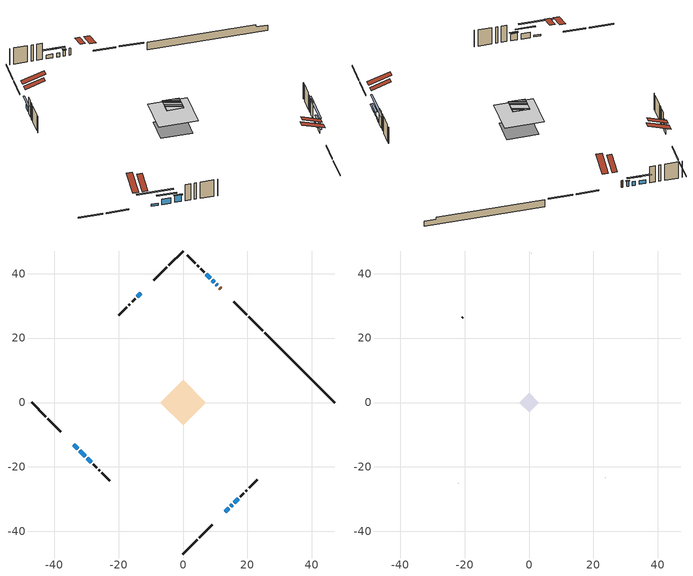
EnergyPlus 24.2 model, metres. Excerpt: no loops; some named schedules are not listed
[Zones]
conditioned space
 floor outside (Floor1 construction): -1.32,0 0,1.32 1.32,0 0,-1.32 z0.81
 floor adiabatic (AdiabaticFloorConstruction): -7.1,0 0,7.1 7.1,0 0,-7.1 z3.25
 floor foundation (Slab1 construction): -5.4,0.37 -0.37,5.4 5.4,-0.37 0.37,-5.4 z-1.35
 wall outside (RimJoist1 construction): 0,-47.02 4.37,-42.65 / -47.02,0 -42.65,-4.37 / 0,47.02 -4.37,42.65 / 24.77,22.25 20.4,26.63 z0.81:1.11
 wall outside (RimJoist2 construction): 5.03,-41.99 9.08,-37.94 / -41.99,-5.03 -37.94,-9.08 / -5.03,41.99 -9.08,37.94 / 19.74,27.28 15.69,31.33 z0.81:1.11
 wall outside (AdiabaticWallConstruction 1): 11.67,35.35 11.34,35.68 z0.81:2.84
 wall outside (AdiabaticWallConstruction): -13.1,33.92 -14.14,32.88 / 13.1,-33.92 14.14,-32.88 z0.81:1.93; -33.92,-13.1 -32.7,-14.32 / 15.92,-31.1 17.15,-29.88 z0.81:1.34; 10.69,36.34 10.32,36.7 / -32.05,-14.98 -30.39,-16.63 z0.81:2.41; 9.67,37.35 9.09,37.93 / 8.44,38.59 7.21,39.81 z0.81:1.95; 14.8,-32.22 15.27,-31.75 z0.81:1.65; -29.74,-17.29 -28.51,-18.51 z0.81:2.84
 wall outside (Wall1 construction): 17.8,-29.22 18.83,-28.2 / -27.86,-19.17 -26.83,-20.19 / -14.8,32.22 -15.83,31.2 / 6.56,40.47 5.53,41.49 z0.81:5.69
 wall outside (Wall2 construction): 19.48,-27.54 19.86,-27.16 / -26.17,-20.85 -25.8,-21.22 / -16.48,30.54 -16.86,30.17 / 4.87,42.15 4.5,42.52 z0.81:5.69
 wall outside (Wall3 construction): 20.52,-26.51 22.98,-24.04 / -25.14,-21.88 -22.67,-24.35 / -17.51,29.51 -19.98,27.04 / 3.84,43.18 1.38,45.65 z0.81:5.69
 wall foundation (FoundationWall1 construction): 25.43,21.6,-1.35 25.43,21.6,0.81 44.86,2.16,0.81 44.86,2.16,0.21 47.02,0,0.21 47.02,0,-1.35
 window (WindowConstruction): -13.1,33.92 -14.14,32.88 z0.81:1.93
 window (WindowConstruction 9): -33.92,-13.1 -32.7,-14.32 z0.81:1.34
 window (WindowConstruction 1): 13.1,-33.92 14.14,-32.88 z0.81:1.93
 window (WindowConstruction 7): 10.68,36.34 10.32,36.7 z0.81:2.41
 window (WindowConstruction 2): 9.67,37.36 9.09,37.93 z0.81:1.95
 window (WindowConstruction 3): 8.43,38.59 7.21,39.81 z0.81:1.95
 window (WindowConstruction 4): 14.8,-32.22 15.27,-31.75 z0.81:1.65
 window (WindowConstruction 5): -32.04,-14.98 -30.39,-16.63 z0.81:2.41
 window (WindowConstruction 6): -29.73,-17.29 -28.51,-18.51 z0.81:2.84
 window (WindowConstruction 8): 15.92,-31.1 17.14,-29.88 z0.81:1.34
 door (Door): 11.67,35.36 11.34,35.68 z0.81:2.84
 ceiling adiabatic (AdiabaticFloorConstruction): 0,-7.1 7.1,0 0,7.1 -7.1,0 z3.25
 roof outside (Roof2 construction): 12.45,-34.58,5.69 8.82,-30.95,7.4 7.87,-31.91,7.4 11.49,-35.53,5.69; -34.58,-12.45,5.69 -30.95,-8.82,7.4 -31.91,-7.87,7.4 -35.53,-11.49,5.69; -12.45,34.58,5.69 -8.82,30.95,7.4 -7.87,31.91,7.4 -11.49,35.53,5.69; 12.32,34.7,5.69 8.7,31.07,7.4 9.66,30.12,7.4 13.28,33.74,5.69
attic - vented
 floor to conditioned space (Floor2 construction Reversed): -2.98,0 0,2.98 2.98,0 0,-2.98 z5.69
 floor to conditioned space (Floor3 construction Reversed): -3.07,0 0,3.07 3.07,0 0,-3.07 z5.69
 wall outside (Wall4 construction): 23.64,-23.38 23.7,-23.32 / -22.02,-25.01 -21.96,-25.07 / -20.64,26.38 -20.7,26.32 / 0.72,46.3 0.66,46.37 z0.81:5.69
 roof outside (Roof1 construction): 10.83,-36.19,5.69 6.67,-32.02,7.65 5.57,-33.12,7.65 9.74,-37.29,5.69; -36.19,-10.83,5.69 -32.02,-6.67,7.65 -33.12,-5.57,7.65 -37.29,-9.74,5.69; -10.83,36.19,5.69 -6.67,32.02,7.65 -5.57,33.12,7.65 -9.74,37.29,5.69; 13.94,33.09,5.69 9.77,28.92,7.65 10.87,27.82,7.65 15.03,31.99,5.69
shading: -15.15,31.88 -12.1,34.93 -12.39,35.22 -15.44,32.17 z3.35; -29.97,-17.05 -36.65,-10.37 -36.94,-10.66 -30.26,-17.34 z5.2; 14.29,-32.74 12.96,-34.06 13.25,-34.35 14.58,-33.03 z2.13; 10.18,36.84 10.83,36.2 11.12,36.49 10.47,37.13 z2.61; 8.09,38.94 10.67,36.35 10.96,36.64 8.38,39.23 z3.37; 6.21,40.81 9.44,37.58 9.73,37.87 6.5,41.11 z3.37; 16.27,-30.75 13.8,-33.23 14.09,-33.52 16.56,-31.04 z3.07; -29.39,-17.64 -33.05,-13.97 -33.34,-14.26 -29.68,-17.93 z3.83; -28.37,-18.65 -29.88,-17.15 -30.17,-17.44 -28.66,-18.94 z3.04; 19.87,-27.15 13.2,-33.83 13.49,-34.12 20.16,-27.44 z5.2
[Building]
Building 1: Terrain=Suburbs
[Site:Location]
Montreal Intl AP_QC: Latitude {deg}=45.47; Longitude {deg}=-73.74; Time Zone {hr}=-5; Elevation {m}=36; Keep Site Location Information=Yes
[Site:GroundTemperature:Shallow]
2.07863, -0.316383, -0.508184, 0.628371, 5.19101, 9.73239, 13.6695, 16.1636, 16.3755, 14.347, 10.5102, 6.10817
[Site:WaterMainsTemperature]
Calculation Method=Schedule; Temperature Schedule=mains temperature schedule
[Material] Roughness=Rough; Thermal Absorptance=0.9
Name | Thickness {m} | Conductivity {W/m-K} | Density {kg/m3} | Specific Heat {J/kg-K} | Solar Absorptance | Visible Absorptance
asphalt or fiberglass shingles | 0.00635 | 0.162714 | 1121.4 | 1465.45 | 0.4 | 0.4
ceiling loosefill ins | 0.169333 | 0.0480833 | 16.02 | 1046.75 | 0.7 | 0.7
ceiling stud and cavity | 0.1397 | 0.123964 | 65.682 | 1177.47 | 0.7 | 0.7
ceiling stud and cavity 1 | 0.1397 | 0.12187 | 65.682 | 1177.47 | 0.7 | 0.7
concrete 4.0 in. | 0.1016 | 1.803125 | 2242.8 | 837.4 | 0.7 | 0.7
concrete 8.0 in. | 0.2032 | 1.803125 | 2242.8 | 837.4 | 0.7 | 0.7
door material | 0.04445 | 0.0451087 | 512.64 | 1214.23 | 0.7 | 0.7
exterior vertical ins | 0.0100678 | 0.029427 | 32.04 | 1214.23 | 0.7 | 0.7
floor covering | 0.0127 | 0.0433444 | 54.468 | 1339.84 | 0.6 | 0.6
floor rigid ins; wall rigid ins | 0.512978 | 0.029427 | 32.04 | 1214.23 | 0.7 | 0.7
floor stud and cavity | 0.1397 | 0.0911719 | 92.3553 | 1139.71 | 0.7 | 0.7
floor stud and cavity 1 | 0.1397 | 1.75129 | 37.0049 | 1207.88 | 0.7 | 0.7
furniture material conditioned space 1 | 0.1524 | 0.115458 | 640.8 | 1214.23 | 0.6 | 0.6
gypsum board | 0.0127 | 0.160291 | 801 | 837.4 | 0.6 | 0.6
gypsum board 1 | 0.0127 | 0.160291 | 801 | 837.4 | 0.7 | 0.7
osb sheathing 0.5 in. | 0.0127 | 0.115458 | 512.64 | 1214.23 | 0.7 | 0.7
osb sheathing 0.75 in. | 0.01905 | 0.115458 | 512.64 | 1214.23 | 0.7 | 0.7
osb sheathing 2.0 in. | 0.0508 | 0.115458 | 512.64 | 1214.23 | 0.7 | 0.7
rim joist rigid ins; roof rigid ins | 0.051816 | 0.029427 | 32.04 | 1214.23 | 0.7 | 0.7
rim joist stud and cavity | 0.0508 | 0.0451784 | 125.044 | 1163.47 | 0.6 | 0.6
rim joist stud and cavity 1 | 0.0508 | 0.278529 | 125.044 | 1163.47 | 0.6 | 0.6
roof stud and cavity | 0.2032 | 0.151487 | 78.34581 | 1123.46 | 0.7 | 0.7
wall stud and cavity | 0.1397 | 0.0874734 | 139.0536 | 1170.24 | 0.7 | 0.7
wall stud and cavity 1 | 0.1397 | 0.0862374 | 139.0536 | 1170.24 | 0.7 | 0.7
wall stud and cavity 2 | 0.1397 | 0.0823012 | 139.0536 | 1170.24 | 0.7 | 0.7
wall stud and cavity 3 | 0.0889 | 6.1454 | 50.32683 | 1063.81 | 0.6 | 0.6
wall stud and cavity 4 | 0.0889 | 0.380278 | 52.3479 | 1209.89 | 0.7 | 0.7
wall stud and cavity 5 | 0.0889 | 0.391764 | 83.0341 | 1211.67 | 0.7 | 0.7
wood siding | 0.0254 | 0.102417 | 544.68 | 1172.36 | 0.4 | 0.4
wood siding 1 | 0.00254 | 0.102417 | 544.68 | 1172.36 | 0.4 | 0.4
wood siding 2; wood siding 3; wood siding 4 | 0.0254 | 0.102417 | 544.68 | 1172.36 | 0.7 | 0.7
[WindowMaterial:SimpleGlazingSystem]
Name | U-Factor {W/m2-K} | Solar Heat Gain Coefficient
WindowMaterial | 2.22748 | 0.38
WindowMaterial 1 | 2.239971 | 0.37
WindowMaterial 2 | 2.09575 | 0.41
WindowMaterial 3 | 2.50457 | 0.31
WindowMaterial 4 | 1.99922 | 0.43
WindowMaterial 5 | 2.19795 | 0.39
WindowMaterial 6 | 2.200225 | 0.41
WindowMaterial 7 | 4.87116 | 0.41
[Construction]
AdiabaticFloorConstruction: floor stud and cavity 1, floor rigid ins, osb sheathing 0.75 in., floor covering
AdiabaticWallConstruction: wood siding 3, wall rigid ins, wall stud and cavity 4, gypsum board
AdiabaticWallConstruction 1: wood siding 4, wall rigid ins, wall stud and cavity 4, gypsum board
Door: door material
Floor1 construction: floor stud and cavity, osb sheathing 0.75 in., floor covering
Floor2 construction Reversed: gypsum board, ceiling stud and cavity, ceiling loosefill ins
Floor3 construction Reversed: gypsum board, ceiling stud and cavity 1, ceiling loosefill ins
FoundationWall1 construction: concrete 8.0 in., gypsum board 1
furniture construction conditioned space 1: furniture material conditioned space 1
PartitionWallConstruction: gypsum board, wall stud and cavity 5, gypsum board
RimJoist1 construction: wood siding 2, osb sheathing 2.0 in., rim joist stud and cavity
RimJoist2 construction: wood siding 2, rim joist rigid ins, osb sheathing 2.0 in., rim joist stud and cavity 1
Roof1 construction: asphalt or fiberglass shingles
Roof2 construction: asphalt or fiberglass shingles, roof rigid ins, osb sheathing 0.75 in., roof stud and cavity, gypsum board
Slab1 construction: concrete 4.0 in.
Wall1 construction: wood siding, osb sheathing 0.5 in., wall stud and cavity, gypsum board
Wall2 construction: wood siding, osb sheathing 0.5 in., wall stud and cavity 1, gypsum board
Wall3 construction: wood siding, osb sheathing 0.5 in., wall stud and cavity 2, gypsum board
Wall4 construction: wood siding 1, wall stud and cavity 3
WindowConstruction; WindowConstruction 1: WindowMaterial
WindowConstruction 2: WindowMaterial 1
WindowConstruction 3: WindowMaterial 2
WindowConstruction 4: WindowMaterial 3
WindowConstruction 5: WindowMaterial 4
WindowConstruction 6: WindowMaterial 5
WindowConstruction 7: WindowMaterial 6
WindowConstruction 8; WindowConstruction 9: WindowMaterial 7
[Zone] Multiplier=1; Part of Total Floor Area=Yes
Name | Volume {m3}
attic - vented | 11.6556
conditioned space | 382.6
[Space]
Name | Zone | Volume {m3}
attic - vented 1 | attic - vented | 11.6556
conditioned space 1 | conditioned space | 382.6
[ZoneInfiltration:EffectiveLeakageArea]
infil attic - vented 1: Zone or Space=attic - vented 1; Schedule=Always On Discrete; Effective Air Leakage Area {cm2}=1462.8; Stack Coefficient=0.000475653; Wind Coefficient=1.47355e-05
[ZoneMixing]
whole house fan mix: Zone or Space=attic - vented; Schedule=Always On Continuous; Design Flow Rate Calculation Method=Flow/Zone; Design Flow Rate {m3/s}=0; Source Zone or Space=conditioned space
[SurfaceProperty:ExposedFoundationPerimeter]
Slab1: Exposed Perimeter Calculation Method=TotalExposedPerimeter; Total Exposed Perimeter {m}=30.542
[InternalMass] Zone or ZoneList=conditioned space; Space or SpaceList=conditioned space 1
Name | Construction | Surface Area {m2}
furniture mass conditioned space 1 | furniture construction conditioned space 1 | 64.9318
partition wall mass | PartitionWallConstruction | 162.329
[Lights]
interior lighting: Zone or ZoneList or Space or SpaceList=conditioned space 1; Schedule=interior lighting schedule; Design Level Calculation Method=LightingLevel; Lighting Level {W}=343.2; Return Air Fraction=0; Fraction Radiant=0.6; Fraction Visible=0.2; Fraction Replaceable=1
[People]
occupants: Zone or ZoneList or Space or SpaceList=conditioned space 1; Number of People Schedule=occupants schedule; Number of People Calculation Method=People; Number of People=3; Fraction Radiant=0.314171; Sensible Heat Fraction=0.56303; Activity Level Schedule=occupants activity schedule; Carbon Dioxide Generation Rate {m3/s-W}=0; Enable ASHRAE 55 Comfort Warnings=No; Mean Radiant Temperature Calculation Type=EnclosureAveraged
[ElectricEquipment] Zone or ZoneList or Space or SpaceList=conditioned space 1; Design Level Calculation Method=EquipmentLevel
Name | Schedule | Design Level {W} | Fraction Latent | Fraction Radiant | Fraction Lost
clothes dryer | clothes dryer schedule | 140.772 | 0.015 | 0.081 | 0.85
clothes washer | clothes washer schedule | 32.1985 | 0.03 | 0.162 | 0.7
cooking range | cooking range schedule | 215.147 | 0.08 | 0.432 | 0.2
dishwasher | dishwasher schedule | 66.8632 | 0.3 | 0.18 | 0.4
fridge | fridge schedule | 72.9452 | 0 | 0.6 | 0
mech vent bath fan 0 | mech vent bath fan 0 schedule | 50.2 | 0 | 0 | 1
mech vent bath fan 1 | mech vent bath fan 1 schedule | 50.2 | 0 | 0 | 1
mech vent house fan | mech vent house fan schedule | 0 | 0 | 0 | 1
mech vent house fan cfis | mech vent house fan cfis schedule | 0 | 0 | 0 | 0
mech vent range fan 0 | mech vent range fan 0 schedule | 57 | 0 | 0 | 1
misc plug loads | misc plug loads schedule | 494.7 | 0.045 | 0.513 | 0.1
whole house fan | Always On Discrete | 0 | 0 | 0 | 1
[OtherEquipment] Zone or ZoneList or Space or SpaceList=conditioned space 1; Design Level Calculation Method=EquipmentLevel
Name | Fuel Type | Schedule | Design Level {W} | Fraction Latent | Fraction Radiant | Fraction Lost
clothes dryer 1 | Electricity | clothes dryer schedule | 0 | 0.015 | 0.081 | 0.85
cooking range 1 | Electricity | cooking range schedule | 0 | 0.08 | 0.432 | 0.2
general water use latent | None | general water use schedule | 62.594 | 1 | 0 | 0
general water use sensible | None | general water use schedule | -61.6891 | 0 | 0.6 | 0
mech vent house fan latent load | None | Always On Discrete | 0 | 1 | 0 | 0
mech vent house fan sensible load | None | Always On Discrete | 0 | 0 | 0 | 0
water heater energy adjustment1 | Electricity | Always On Discrete | 0.01 | 0 | 0 | 1
[ZoneInfiltration:DesignFlowRate] Zone or ZoneList or Space or SpaceList=conditioned space 1; Schedule=Always On Discrete; Design Flow Rate Calculation Method=Flow/Zone; Design Flow Rate {m3/s}=0
infil flow; natural vent flow; whole house fan flow
[Foundation:Kiva]
Foundation Kiva 1: Initial Indoor Air Temperature {C}=18; Wall Height Above Grade {m}=0.810006; Wall Depth Below Slab {m}=0.2032; Custom Block Material Name 1=exterior vertical ins; Custom Block Depth 1 {m}=2.16; Custom Block X Position 1 {m}=0.2159; Custom Block Z Position 1 {m}=0
[Foundation:Kiva:Settings]
Soil Conductivity {W/m-K}=0.849921; Soil Density {kg/m3}=1842.3; Soil Specific Heat {J/kg-K}=418.7; Ground Solar Absorptivity=0.9; Ground Thermal Absorptivity=0.9; Ground Surface Roughness {m}=0.03; Far-Field Width {m}=40; Deep-Ground Boundary Condition=ZeroFlux; Deep-Ground Depth {m}=40; Minimum Cell Dimension {m}=0.2; Maximum Cell Growth Coefficient=3; Simulation Timestep=Timestep
[Exterior:Lights]
exterior lighting: Schedule=exterior lighting schedule; Design Level {W}=75.6
[Schedule:Constant]
Name | Hourly Value
Always On Continuous; mech vent house fan schedule; mech vent house fan cfis schedule; Always On Discrete | 1
occupants activity schedule | 117.228
fridge schedule | 0
[Schedule:Week:Daily]
interior lighting schedule Week Rule - Jan1-Jan27: interior lighting schedule day, interior lighting schedule day, interior lighting schedule day, interior lighting schedule day, interior lighting schedule day, interior lighting schedule day, interior lighting schedule day, interior lighting schedule default day, interior lighting schedule default day, interior lighting schedule default day, interior lighting schedule default day, interior lighting schedule default day
interior lighting schedule Week Rule - Jan28-Feb3: interior lighting schedule day, interior lighting schedule day, interior lighting schedule day, interior lighting schedule day, interior lighting schedule day 1, interior lighting schedule day 1, interior lighting schedule day 1, interior lighting schedule default day, interior lighting schedule default day, interior lighting schedule default day, interior lighting schedule default day, interior lighting schedule default day
interior lighting schedule Week Rule - Feb4-Feb24: interior lighting schedule day 1, interior lighting schedule day 1, interior lighting schedule day 1, interior lighting schedule day 1, interior lighting schedule day 1, interior lighting schedule day 1, interior lighting schedule day 1, interior lighting schedule default day, interior lighting schedule default day, interior lighting schedule default day, interior lighting schedule default day, interior lighting schedule default day
interior lighting schedule Week Rule - Feb25-Mar3: interior lighting schedule day 1, interior lighting schedule day 1, interior lighting schedule day 1, interior lighting schedule day 1, interior lighting schedule day 2, interior lighting schedule day 2, interior lighting schedule day 2, interior lighting schedule default day, interior lighting schedule default day, interior lighting schedule default day, interior lighting schedule default day, interior lighting schedule default day
interior lighting schedule Week Rule - Mar4-Mar31: interior lighting schedule day 2, interior lighting schedule day 2, interior lighting schedule day 2, interior lighting schedule day 2, interior lighting schedule day 2, interior lighting schedule day 2, interior lighting schedule day 2, interior lighting schedule default day, interior lighting schedule default day, interior lighting schedule default day, interior lighting schedule default day, interior lighting schedule default day
interior lighting schedule Week Rule - Apr1-Apr28: interior lighting schedule day 3, interior lighting schedule day 3, interior lighting schedule day 3, interior lighting schedule day 3, interior lighting schedule day 3, interior lighting schedule day 3, interior lighting schedule day 3, interior lighting schedule default day, interior lighting schedule default day, interior lighting schedule default day, interior lighting schedule default day, interior lighting schedule default day
interior lighting schedule Week Rule - Apr29-May5: interior lighting schedule day 3, interior lighting schedule day 3, interior lighting schedule day 4, interior lighting schedule day 4, interior lighting schedule day 4, interior lighting schedule day 4, interior lighting schedule day 4, interior lighting schedule default day, interior lighting schedule default day, interior lighting schedule default day, interior lighting schedule default day, interior lighting schedule default day
interior lighting schedule Week Rule - May6-May26: interior lighting schedule day 4, interior lighting schedule day 4, interior lighting schedule day 4, interior lighting schedule day 4, interior lighting schedule day 4, interior lighting schedule day 4, interior lighting schedule day 4, interior lighting schedule default day, interior lighting schedule default day, interior lighting schedule default day, interior lighting schedule default day, interior lighting schedule default day
interior lighting schedule Week Rule - May27-Jun2: interior lighting schedule day 4, interior lighting schedule day 4, interior lighting schedule day 4, interior lighting schedule day 4, interior lighting schedule day 4, interior lighting schedule day 5, interior lighting schedule day 5, interior lighting schedule default day, interior lighting schedule default day, interior lighting schedule default day, interior lighting schedule default day, interior lighting schedule default day
interior lighting schedule Week Rule - Jun3-Jun30: interior lighting schedule day 5, interior lighting schedule day 5, interior lighting schedule day 5, interior lighting schedule day 5, interior lighting schedule day 5, interior lighting schedule day 5, interior lighting schedule day 5, interior lighting schedule default day, interior lighting schedule default day, interior lighting schedule default day, interior lighting schedule default day, interior lighting schedule default day
interior lighting schedule Week Rule - Jul1-Jul28: interior lighting schedule day 6, interior lighting schedule day 6, interior lighting schedule day 6, interior lighting schedule day 6, interior lighting schedule day 6, interior lighting schedule day 6, interior lighting schedule day 6, interior lighting schedule default day, interior lighting schedule default day, interior lighting schedule default day, interior lighting schedule default day, interior lighting schedule default day
interior lighting schedule Week Rule - Jul29-Aug4: interior lighting schedule day 6, interior lighting schedule day 6, interior lighting schedule day 6, interior lighting schedule day 7, interior lighting schedule day 7, interior lighting schedule day 7, interior lighting schedule day 7, interior lighting schedule default day, interior lighting schedule default day, interior lighting schedule default day, interior lighting schedule default day, interior lighting schedule default day
interior lighting schedule Week Rule - Aug5-Aug25: interior lighting schedule day 7, interior lighting schedule day 7, interior lighting schedule day 7, interior lighting schedule day 7, interior lighting schedule day 7, interior lighting schedule day 7, interior lighting schedule day 7, interior lighting schedule default day, interior lighting schedule default day, interior lighting schedule default day, interior lighting schedule default day, interior lighting schedule default day
interior lighting schedule Week Rule - Aug26-Sep1: interior lighting schedule day 7, interior lighting schedule day 7, interior lighting schedule day 7, interior lighting schedule day 7, interior lighting schedule day 7, interior lighting schedule day 7, interior lighting schedule day 8, interior lighting schedule default day, interior lighting schedule default day, interior lighting schedule default day, interior lighting schedule default day, interior lighting schedule default day
interior lighting schedule Week Rule - Sep2-Sep29: interior lighting schedule day 8, interior lighting schedule day 8, interior lighting schedule day 8, interior lighting schedule day 8, interior lighting schedule day 8, interior lighting schedule day 8, interior lighting schedule day 8, interior lighting schedule default day, interior lighting schedule default day, interior lighting schedule default day, interior lighting schedule default day, interior lighting schedule default day
interior lighting schedule Week Rule - Sep30-Oct6: interior lighting schedule day 8, interior lighting schedule day 9, interior lighting schedule day 9, interior lighting schedule day 9, interior lighting schedule day 9, interior lighting schedule day 9, interior lighting schedule day 9, interior lighting schedule default day, interior lighting schedule default day, interior lighting schedule default day, interior lighting schedule default day, interior lighting schedule default day
interior lighting schedule Week Rule - Oct7-Oct27: interior lighting schedule day 9, interior lighting schedule day 9, interior lighting schedule day 9, interior lighting schedule day 9, interior lighting schedule day 9, interior lighting schedule day 9, interior lighting schedule day 9, interior lighting schedule default day, interior lighting schedule default day, interior lighting schedule default day, interior lighting schedule default day, interior lighting schedule default day
interior lighting schedule Week Rule - Oct28-Nov3: interior lighting schedule day 9, interior lighting schedule day 9, interior lighting schedule day 9, interior lighting schedule day 9, interior lighting schedule day 10, interior lighting schedule day 10, interior lighting schedule day 10, interior lighting schedule default day, interior lighting schedule default day, interior lighting schedule default day, interior lighting schedule default day, interior lighting schedule default day
interior lighting schedule Week Rule - Nov4-Nov24: interior lighting schedule day 10, interior lighting schedule day 10, interior lighting schedule day 10, interior lighting schedule day 10, interior lighting schedule day 10, interior lighting schedule day 10, interior lighting schedule day 10, interior lighting schedule default day, interior lighting schedule default day, interior lighting schedule default day, interior lighting schedule default day, interior lighting schedule default day
interior lighting schedule Week Rule - Nov25-Dec1: interior lighting schedule day 10, interior lighting schedule day 10, interior lighting schedule day 10, interior lighting schedule day 10, interior lighting schedule day 10, interior lighting schedule day 10, interior lighting schedule day 11, interior lighting schedule default day, interior lighting schedule default day, interior lighting schedule default day, interior lighting schedule default day, interior lighting schedule default day
interior lighting schedule Week Rule - Dec2-Dec31: interior lighting schedule day 11, interior lighting schedule day 11, interior lighting schedule day 11, interior lighting schedule day 11, interior lighting schedule day 11, interior lighting schedule day 11, interior lighting schedule day 11, interior lighting schedule default day, interior lighting schedule default day, interior lighting schedule default day, interior lighting schedule default day, interior lighting schedule default day
occupants schedule Week Rule - Jan1-Dec31: occupants schedule day, occupants schedule day, occupants schedule day, occupants schedule day, occupants schedule day, occupants schedule day, occupants schedule day, occupants schedule default day, occupants schedule default day, occupants schedule default day, occupants schedule default day, occupants schedule default day
clothes dryer schedule Week Rule - Jan1-Dec31: clothes dryer schedule day, clothes dryer schedule day, clothes dryer schedule day, clothes dryer schedule day, clothes dryer schedule day, clothes dryer schedule day, clothes dryer schedule day, clothes dryer schedule default day, clothes dryer schedule default day, clothes dryer schedule default day, clothes dryer schedule default day, clothes dryer schedule default day
clothes washer schedule Week Rule - Jan1-Dec31: clothes washer schedule day, clothes washer schedule day, clothes washer schedule day, clothes washer schedule day, clothes washer schedule day, clothes washer schedule day, clothes washer schedule day, clothes washer schedule default day, clothes washer schedule default day, clothes washer schedule default day, clothes washer schedule default day, clothes washer schedule default day
cooking range schedule Week Rule - Jan1-Dec31: cooking range schedule day, cooking range schedule day, cooking range schedule day, cooking range schedule day, cooking range schedule day, cooking range schedule day, cooking range schedule day, cooking range schedule default day, cooking range schedule default day, cooking range schedule default day, cooking range schedule default day, cooking range schedule default day
dishwasher schedule Week Rule - Jan1-Dec31: dishwasher schedule day, dishwasher schedule day, dishwasher schedule day, dishwasher schedule day, dishwasher schedule day, dishwasher schedule day, dishwasher schedule day, dishwasher schedule default day, dishwasher schedule default day, dishwasher schedule default day, dishwasher schedule default day, dishwasher schedule default day
mech vent bath fan 0 schedule Week Rule - Jan1-Dec31: mech vent bath fan 0 schedule day, mech vent bath fan 0 schedule day, mech vent bath fan 0 schedule day, mech vent bath fan 0 schedule day, mech vent bath fan 0 schedule day, mech vent bath fan 0 schedule day, mech vent bath fan 0 schedule day, mech vent bath fan 0 schedule default day, mech vent bath fan 0 schedule default day, mech vent bath fan 0 schedule default day, mech vent bath fan 0 schedule default day, mech vent bath fan 0 schedule default day
mech vent bath fan 1 schedule Week Rule - Jan1-Dec31: mech vent bath fan 1 schedule day, mech vent bath fan 1 schedule day, mech vent bath fan 1 schedule day, mech vent bath fan 1 schedule day, mech vent bath fan 1 schedule day, mech vent bath fan 1 schedule day, mech vent bath fan 1 schedule day, mech vent bath fan 1 schedule default day, mech vent bath fan 1 schedule default day, mech vent bath fan 1 schedule default day, mech vent bath fan 1 schedule default day, mech vent bath fan 1 schedule default day
mech vent range fan 0 schedule Week Rule - Jan1-Dec31: mech vent range fan 0 schedule day, mech vent range fan 0 schedule day, mech vent range fan 0 schedule day, mech vent range fan 0 schedule day, mech vent range fan 0 schedule day, mech vent range fan 0 schedule day, mech vent range fan 0 schedule day, mech vent range fan 0 schedule default day, mech vent range fan 0 schedule default day, mech vent range fan 0 schedule default day, mech vent range fan 0 schedule default day, mech vent range fan 0 schedule default day
misc plug loads schedule Week Rule - Jan1-Dec31: misc plug loads schedule day, misc plug loads schedule day, misc plug loads schedule day, misc plug loads schedule day, misc plug loads schedule day, misc plug loads schedule day, misc plug loads schedule day, misc plug loads schedule default day, misc plug loads schedule default day, misc plug loads schedule default day, misc plug loads schedule default day, misc plug loads schedule default day
general water use schedule Week Rule - Jan1-Dec31: general water use schedule day, general water use schedule day, general water use schedule day, general water use schedule day, general water use schedule day, general water use schedule day, general water use schedule day, general water use schedule default day, general water use schedule default day, general water use schedule default day, general water use schedule default day, general water use schedule default day
exterior lighting schedule Week Rule - Jan1-Jan27: exterior lighting schedule day, exterior lighting schedule day, exterior lighting schedule day, exterior lighting schedule day, exterior lighting schedule day, exterior lighting schedule day, exterior lighting schedule day, exterior lighting schedule default day, exterior lighting schedule default day, exterior lighting schedule default day, exterior lighting schedule default day, exterior lighting schedule default day
exterior lighting schedule Week Rule - Jan28-Feb3: exterior lighting schedule day, exterior lighting schedule day, exterior lighting schedule day, exterior lighting schedule day, exterior lighting schedule day 1, exterior lighting schedule day 1, exterior lighting schedule day 1, exterior lighting schedule default day, exterior lighting schedule default day, exterior lighting schedule default day, exterior lighting schedule default day, exterior lighting schedule default day
exterior lighting schedule Week Rule - Feb4-Feb24: exterior lighting schedule day 1, exterior lighting schedule day 1, exterior lighting schedule day 1, exterior lighting schedule day 1, exterior lighting schedule day 1, exterior lighting schedule day 1, exterior lighting schedule day 1, exterior lighting schedule default day, exterior lighting schedule default day, exterior lighting schedule default day, exterior lighting schedule default day, exterior lighting schedule default day
exterior lighting schedule Week Rule - Feb25-Mar3: exterior lighting schedule day 1, exterior lighting schedule day 1, exterior lighting schedule day 1, exterior lighting schedule day 1, exterior lighting schedule day 2, exterior lighting schedule day 2, exterior lighting schedule day 2, exterior lighting schedule default day, exterior lighting schedule default day, exterior lighting schedule default day, exterior lighting schedule default day, exterior lighting schedule default day
exterior lighting schedule Week Rule - Mar4-Mar31: exterior lighting schedule day 2, exterior lighting schedule day 2, exterior lighting schedule day 2, exterior lighting schedule day 2, exterior lighting schedule day 2, exterior lighting schedule day 2, exterior lighting schedule day 2, exterior lighting schedule default day, exterior lighting schedule default day, exterior lighting schedule default day, exterior lighting schedule default day, exterior lighting schedule default day
exterior lighting schedule Week Rule - Apr1-Apr28: exterior lighting schedule day 3, exterior lighting schedule day 3, exterior lighting schedule day 3, exterior lighting schedule day 3, exterior lighting schedule day 3, exterior lighting schedule day 3, exterior lighting schedule day 3, exterior lighting schedule default day, exterior lighting schedule default day, exterior lighting schedule default day, exterior lighting schedule default day, exterior lighting schedule default day
exterior lighting schedule Week Rule - Apr29-May5: exterior lighting schedule day 3, exterior lighting schedule day 3, exterior lighting schedule day 4, exterior lighting schedule day 4, exterior lighting schedule day 4, exterior lighting schedule day 4, exterior lighting schedule day 4, exterior lighting schedule default day, exterior lighting schedule default day, exterior lighting schedule default day, exterior lighting schedule default day, exterior lighting schedule default day
exterior lighting schedule Week Rule - May6-May26: exterior lighting schedule day 4, exterior lighting schedule day 4, exterior lighting schedule day 4, exterior lighting schedule day 4, exterior lighting schedule day 4, exterior lighting schedule day 4, exterior lighting schedule day 4, exterior lighting schedule default day, exterior lighting schedule default day, exterior lighting schedule default day, exterior lighting schedule default day, exterior lighting schedule default day
exterior lighting schedule Week Rule - May27-Jun2: exterior lighting schedule day 4, exterior lighting schedule day 4, exterior lighting schedule day 4, exterior lighting schedule day 4, exterior lighting schedule day 4, exterior lighting schedule day 5, exterior lighting schedule day 5, exterior lighting schedule default day, exterior lighting schedule default day, exterior lighting schedule default day, exterior lighting schedule default day, exterior lighting schedule default day
exterior lighting schedule Week Rule - Jun3-Jun30: exterior lighting schedule day 5, exterior lighting schedule day 5, exterior lighting schedule day 5, exterior lighting schedule day 5, exterior lighting schedule day 5, exterior lighting schedule day 5, exterior lighting schedule day 5, exterior lighting schedule default day, exterior lighting schedule default day, exterior lighting schedule default day, exterior lighting schedule default day, exterior lighting schedule default day
exterior lighting schedule Week Rule - Jul1-Jul28: exterior lighting schedule day 6, exterior lighting schedule day 6, exterior lighting schedule day 6, exterior lighting schedule day 6, exterior lighting schedule day 6, exterior lighting schedule day 6, exterior lighting schedule day 6, exterior lighting schedule default day, exterior lighting schedule default day, exterior lighting schedule default day, exterior lighting schedule default day, exterior lighting schedule default day
exterior lighting schedule Week Rule - Jul29-Aug4: exterior lighting schedule day 6, exterior lighting schedule day 6, exterior lighting schedule day 6, exterior lighting schedule day 7, exterior lighting schedule day 7, exterior lighting schedule day 7, exterior lighting schedule day 7, exterior lighting schedule default day, exterior lighting schedule default day, exterior lighting schedule default day, exterior lighting schedule default day, exterior lighting schedule default day
exterior lighting schedule Week Rule - Aug5-Aug25: exterior lighting schedule day 7, exterior lighting schedule day 7, exterior lighting schedule day 7, exterior lighting schedule day 7, exterior lighting schedule day 7, exterior lighting schedule day 7, exterior lighting schedule day 7, exterior lighting schedule default day, exterior lighting schedule default day, exterior lighting schedule default day, exterior lighting schedule default day, exterior lighting schedule default day
[Schedule:Year]
interior lighting schedule: interior lighting schedule Week Rule - Jan1-Jan27, 1, 1, 1, 27, interior lighting schedule Week Rule - Jan28-Feb3, 1, 28, 2, 3, interior lighting schedule Week Rule - Feb4-Feb24, 2, 4, 2, 24, interior lighting schedule Week Rule - Feb25-Mar3, 2, 25, 3, 3, interior lighting schedule Week Rule - Mar4-Mar31, 3, 4, 3, 31, interior lighting schedule Week Rule - Apr1-Apr28, 4, 1, 4, 28, interior lighting schedule Week Rule - Apr29-May5, 4, 29, 5, 5, interior lighting schedule Week Rule - May6-May26, 5, 6, 5, 26, interior lighting schedule Week Rule - May27-Jun2, 5, 27, 6, 2, interior lighting schedule Week Rule - Jun3-Jun30, 6, 3, 6, 30, interior lighting schedule Week Rule - Jul1-Jul28, 7, 1, 7, 28, interior lighting schedule Week Rule - Jul29-Aug4, 7, 29, 8, 4, interior lighting schedule Week Rule - Aug5-Aug25, 8, 5, 8, 25, interior lighting schedule Week Rule - Aug26-Sep1, 8, 26, 9, 1, interior lighting schedule Week Rule - Sep2-Sep29, 9, 2, 9, 29, interior lighting schedule Week Rule - Sep30-Oct6, 9, 30, 10, 6, interior lighting schedule Week Rule - Oct7-Oct27, 10, 7, 10, 27, interior lighting schedule Week Rule - Oct28-Nov3, 10, 28, 11, 3, interior lighting schedule Week Rule - Nov4-Nov24, 11, 4, 11, 24, interior lighting schedule Week Rule - Nov25-Dec1, 11, 25, 12, 1, interior lighting schedule Week Rule - Dec2-Dec31, 12, 2, 12, 31
occupants schedule: occupants schedule Week Rule - Jan1-Dec31, 1, 1, 12, 31
clothes dryer schedule: clothes dryer schedule Week Rule - Jan1-Dec31, 1, 1, 12, 31
clothes washer schedule: clothes washer schedule Week Rule - Jan1-Dec31, 1, 1, 12, 31
cooking range schedule: cooking range schedule Week Rule - Jan1-Dec31, 1, 1, 12, 31
dishwasher schedule: dishwasher schedule Week Rule - Jan1-Dec31, 1, 1, 12, 31
mech vent bath fan 0 schedule: mech vent bath fan 0 schedule Week Rule - Jan1-Dec31, 1, 1, 12, 31
mech vent bath fan 1 schedule: mech vent bath fan 1 schedule Week Rule - Jan1-Dec31, 1, 1, 12, 31
mech vent range fan 0 schedule: mech vent range fan 0 schedule Week Rule - Jan1-Dec31, 1, 1, 12, 31
misc plug loads schedule: misc plug loads schedule Week Rule - Jan1-Dec31, 1, 1, 12, 31
general water use schedule: general water use schedule Week Rule - Jan1-Dec31, 1, 1, 12, 31
exterior lighting schedule: exterior lighting schedule Week Rule - Jan1-Jan27, 1, 1, 1, 27, exterior lighting schedule Week Rule - Jan28-Feb3, 1, 28, 2, 3, exterior lighting schedule Week Rule - Feb4-Feb24, 2, 4, 2, 24, exterior lighting schedule Week Rule - Feb25-Mar3, 2, 25, 3, 3, exterior lighting schedule Week Rule - Mar4-Mar31, 3, 4, 3, 31, exterior lighting schedule Week Rule - Apr1-Apr28, 4, 1, 4, 28, exterior lighting schedule Week Rule - Apr29-May5, 4, 29, 5, 5, exterior lighting schedule Week Rule - May6-May26, 5, 6, 5, 26, exterior lighting schedule Week Rule - May27-Jun2, 5, 27, 6, 2, exterior lighting schedule Week Rule - Jun3-Jun30, 6, 3, 6, 30, exterior lighting schedule Week Rule - Jul1-Jul28, 7, 1, 7, 28, exterior lighting schedule Week Rule - Jul29-Aug4, 7, 29, 8, 4, exterior lighting schedule Week Rule - Aug5-Aug25, 8, 5, 8, 25, exterior lighting schedule Week Rule - Aug26-Sep1, 8, 26, 9, 1, exterior lighting schedule Week Rule - Sep2-Sep29, 9, 2, 9, 29, exterior lighting schedule Week Rule - Sep30-Oct6, 9, 30, 10, 6, exterior lighting schedule Week Rule - Oct7-Oct27, 10, 7, 10, 27, exterior lighting schedule Week Rule - Oct28-Nov3, 10, 28, 11, 3, exterior lighting schedule Week Rule - Nov4-Nov24, 11, 4, 11, 24, exterior lighting schedule Week Rule - Nov25-Dec1, 11, 25, 12, 1, exterior lighting schedule Week Rule - Dec2-Dec31, 12, 2, 12, 31
[Schedule:Compact]
mains temperature schedule: Through: 01/01, For: AllDays, Until: 24:00, 6.56833, Through: 01/02, For: AllDays, Until: 24:00, 6.48722, Through: 01/03, For: AllDays, Until: 24:00, 6.40722, Through: 01/04, For: AllDays, Until: 24:00, 6.32889, Through: 01/05, For: AllDays, Until: 24:00, 6.25167, Through: 01/06, For: AllDays, Until: 24:00, 6.17611, Through: 01/07, For: AllDays, Until: 24:00, 6.10222, Through: 01/08, For: AllDays, Until: 24:00, 6.02944, Through: 01/09, For: AllDays, Until: 24:00, 5.95833, Through: 01/10, For: AllDays, Until: 24:00, 5.88889, Through: 01/11, For: AllDays, Until: 24:00, 5.82056, Through: 01/12, For: AllDays, Until: 24:00, 5.75444, Through: 01/13, For: AllDays, Until: 24:00, 5.68944, Through: 01/14, For: AllDays, Until: 24:00, 5.62611, Through: 01/15, For: AllDays, Until: 24:00, 5.56444, Through: 01/16, For: AllDays, Until: 24:00, 5.50444, Through: 01/17, For: AllDays, Until: 24:00, 5.44611, Through: 01/18, For: AllDays, Until: 24:00, 5.38944, Through: 01/19, For: AllDays, Until: 24:00, 5.33389, Through: 01/20, For: AllDays, Until: 24:00, 5.28111, Through: 01/21, For: AllDays, Until: 24:00, 5.22944, Through: 01/22, For: AllDays, Until: 24:00, 5.17944, Through: 01/23, For: AllDays, Until: 24:00, 5.13111, Through: 01/24, For: AllDays, Until: 24:00, 5.085, Through: 01/25, For: AllDays, Until: 24:00, 5.04056, Through: 01/26, For: AllDays, Until: 24:00, 4.99778, Through: 01/27, For: AllDays, Until: 24:00, 4.95667, Through: 01/28, For: AllDays, Until: 24:00, 4.91778, Through: 01/29, For: AllDays, Until: 24:00, 4.88056, Through: 01/30, For: AllDays, Until: 24:00, 4.845, Through: 01/31, For: AllDays, Until: 24:00, 4.81167, Through: 02/01, For: AllDays, Until: 24:00, 4.77944, Through: 02/02, For: AllDays, Until: 24:00, 4.75, Through: 02/03, For: AllDays, Until: 24:00, 4.72167, Through: 02/04, For: AllDays, Until: 24:00, 4.69611, Through: 02/05, For: AllDays, Until: 24:00, 4.67167, Through: 02/06, For: AllDays, Until: 24:00, 4.64944, Through: 02/07, For: AllDays, Until: 24:00, 4.62889, Through: 02/08, For: AllDays, Until: 24:00, 4.61056, Through: 02/09, For: AllDays, Until: 24:00, 4.59389, Through: 02/10, For: AllDays, Until: 24:00, 4.57944, Through: 02/11, For: AllDays, Until: 24:00, 4.56667, Through: 02/12, For: AllDays, Until: 24:00, 4.55611, Through: 02/13, For: AllDays, Until: 24:00, 4.54722, Through: 02/14, For: AllDays, Until: 24:00, 4.54056, Through: 02/15, For: AllDays, Until: 24:00, 4.53556, Through: 02/16, For: AllDays, Until: 24:00, 4.53278, Through: 02/17, For: AllDays, Until: 24:00, 4.53167, Through: 02/18, For: AllDays, Until: 24:00, 4.53278, Through: 02/19, For: AllDays, Until: 24:00, 4.53556, Through: 02/20, For: AllDays, Until: 24:00, 4.54056, Through: 02/21, For: AllDays, Until: 24:00, 4.54722, Through: 02/22, For: AllDays, Until: 24:00, 4.55611, Through: 02/23, For: AllDays, Until: 24:00, 4.56667, Through: 02/24, For: AllDays, Until: 24:00, 4.57944, Through: 02/25, For: AllDays, Until: 24:00, 4.59389, Through: 02/26, For: AllDays, Until: 24:00, 4.61056, Through: 02/27, For: AllDays, Until: 24:00, 4.62889, Through: 02/28, For: AllDays, Until: 24:00, 4.64889, Through: 03/01, For: AllDays, Until: 24:00, 4.67111, Through: 03/02, For: AllDays, Until: 24:00, 4.69556, Through: 03/03, For: AllDays, Until: 24:00, 4.72167, Through: 03/04, For: AllDays, Until: 24:00, 4.74944, Through: 03/05, For: AllDays, Until: 24:00, 4.77944, Through: 03/06, For: AllDays, Until: 24:00, 4.81111, Through: 03/07, For: AllDays, Until: 24:00, 4.84444, Through: 03/08, For: AllDays, Until: 24:00, 4.88, Through: 03/09, For: AllDays, Until: 24:00, 4.91722, Through: 03/10, For: AllDays, Until: 24:00, 4.95611, Through: 03/11, For: AllDays, Until: 24:00, 4.99722, Through: 03/12, For: AllDays, Until: 24:00, 5.04, Through: 03/13, For: AllDays, Until: 24:00, 5.08444, Through: 03/14, For: AllDays, Until: 24:00, 5.13056, Through: 03/15, For: AllDays, Until: 24:00, 5.17889, Through: 03/16, For: AllDays, Until: 24:00, 5.22833, Through: 03/17, For: AllDays, Until: 24:00, 5.28, Through: 03/18, For: AllDays, Until: 24:00, 5.33333, Through: 03/19, For: AllDays, Until: 24:00, 5.38833, Through: 03/20, For: AllDays, Until: 24:00, 5.445, Through: 03/21, For: AllDays, Until: 24:00, 5.50333, Through: 03/22, For: AllDays, Until: 24:00, 5.56333, Through: 03/23, For: AllDays, Until: 24:00, 5.625, Through: 03/24, For: AllDays, Until: 24:00, 5.68833, Through: 03/25, For: AllDays, Until: 24:00, 5.75333, Through: 03/26, For: AllDays, Until: 24:00, 5.81944, Through: 03/27, For: AllDays, Until: 24:00, 5.88778, Through: 03/28, For: AllDays, Until: 24:00, 5.95722, Through: 03/29, For: AllDays, Until: 24:00, 6.02833, Through: 03/30, For: AllDays, Until: 24:00, 6.10111, Through: 03/31, For: AllDays, Until: 24:00, 6.175, Through: 04/01, For: AllDays, Until: 24:00, 6.25056, Through: 04/02, For: AllDays, Until: 24:00, 6.32778, Through: 04/03, For: AllDays, Until: 24:00, 6.40611, Through: 04/04, For: AllDays, Until: 24:00, 6.48556, Through: 04/05, For: AllDays, Until: 24:00, 6.56722, Through: 04/06, For: AllDays, Until: 24:00, 6.64944, Through: 04/07, For: AllDays, Until: 24:00, 6.73333, Through: 04/08, For: AllDays, Until: 24:00, 6.81833, Through: 04/09, For: AllDays, Until: 24:00, 6.905, Through: 04/10, For: AllDays, Until: 24:00, 6.99278, Through: 04/11, For: AllDays, Until: 24:00, 7.08111, Through: 04/12, For: AllDays, Until: 24:00, 7.17167, Through: 04/13, For: AllDays, Until: 24:00, 7.26278, Through: 04/14, For: AllDays, Until: 24:00, 7.355, Through: 04/15, For: AllDays, Until: 24:00, 7.44833, Through: 04/16, For: AllDays, Until: 24:00, 7.54278, Through: 04/17, For: AllDays, Until: 24:00, 7.63889, Through: 04/18, For: AllDays, Until: 24:00, 7.735, Through: 04/19, For: AllDays, Until: 24:00, 7.83278, Through: 04/20, For: AllDays, Until: 24:00, 7.93167, Through: 04/21, For: AllDays, Until: 24:00, 8.03111, Through: 04/22, For: AllDays, Until: 24:00, 8.13167, Through: 04/23, For: AllDays, Until: 24:00, 8.23278, Through: 04/24, For: AllDays, Until: 24:00, 8.335, Through: 04/25, For: AllDays, Until: 24:00, 8.43778, Through: 04/26, For: AllDays, Until: 24:00, 8.54167, Through: 04/27, For: AllDays, Until: 24:00, 8.64611, Through: 04/28, For: AllDays, Until: 24:00, 8.75167, Through: 04/29, For: AllDays, Until: 24:00, 8.85778, Through: 04/30, For: AllDays, Until: 24:00, 8.96444, Through: 05/01, For: AllDays, Until: 24:00, 9.07167, Through: 05/02, For: AllDays, Until: 24:00, 9.17944, Through: 05/03, For: AllDays, Until: 24:00, 9.28778, Through: 05/04, For: AllDays, Until: 24:00, 9.39667, Through: 05/05, For: AllDays, Until: 24:00, 9.50667, Through: 05/06, For: AllDays, Until: 24:00, 9.61667, Through: 05/07, For: AllDays, Until: 24:00, 9.72667, Through: 05/08, For: AllDays, Until: 24:00, 9.83778, Through: 05/09, For: AllDays, Until: 24:00, 9.94889, Through: 05/10, For: AllDays, Until: 24:00, 10.0606, Through: 05/11, For: AllDays, Until: 24:00, 10.1722, Through: 05/12, For: AllDays, Until: 24:00, 10.2844, Through: 05/13, For: AllDays, Until: 24:00, 10.3967, Through: 05/14, For: AllDays, Until: 24:00, 10.5094, Through: 05/15, For: AllDays, Until: 24:00, 10.6222, Through: 05/16, For: AllDays, Until: 24:00, 10.735, Through: 05/17, For: AllDays, Until: 24:00, 10.8478, Through: 05/18, For: AllDays, Until: 24:00, 10.9611, Through: 05/19, For: AllDays, Until: 24:00, 11.0744, Through: 05/20, For: AllDays, Until: 24:00, 11.1872, Through: 05/21, For: AllDays, Until: 24:00, 11.3006, Through: 05/22, For: AllDays, Until: 24:00, 11.4133, Through: 05/23, For: AllDays, Until: 24:00, 11.5267, Through: 05/24, For: AllDays, Until: 24:00, 11.6394, Through: 05/25, For: AllDays, Until: 24:00, 11.7522, Through: 05/26, For: AllDays, Until: 24:00, 11.8644, Through: 05/27, For: AllDays, Until: 24:00, 11.9767, Through: 05/28, For: AllDays, Until: 24:00, 12.0889, Through: 05/29, For: AllDays, Until: 24:00, 12.2006, Through: 05/30, For: AllDays, Until: 24:00, 12.3122, Through: 05/31, For: AllDays, Until: 24:00, 12.4228, Through: 06/01, For: AllDays, Until: 24:00, 12.5339, Through: 06/02, For: AllDays, Until: 24:00, 12.6439, Through: 06/03, For: AllDays, Until: 24:00, 12.7539, Through: 06/04, For: AllDays, Until: 24:00, 12.8628, Through: 06/05, For: AllDays, Until: 24:00, 12.9717, Through: 06/06, For: AllDays, Until: 24:00, 13.08, Through: 06/07, For: AllDays, Until: 24:00, 13.1878, Through: 06/08, For: AllDays, Until: 24:00, 13.2944, Through: 06/09, For: AllDays, Until: 24:00, 13.4011, Through: 06/10, For: AllDays, Until: 24:00, 13.5067, Through: 06/11, For: AllDays, Until: 24:00, 13.6117, Through: 06/12, For: AllDays, Until: 24:00, 13.7156, Through: 06/13, For: AllDays, Until: 24:00, 13.8194, Through: 06/14, For: AllDays, Until: 24:00, 13.9222, Through: 06/15, For: AllDays, Until: 24:00, 14.0239, Through: 06/16, For: AllDays, Until: 24:00, 14.125, Through: 06/17, For: AllDays, Until: 24:00, 14.225, Through: 06/18, For: AllDays, Until: 24:00, 14.3239, Through: 06/19, For: AllDays, Until: 24:00, 14.4222, Through: 06/20, For: AllDays, Until: 24:00, 14.5194, Through: 06/21, For: AllDays, Until: 24:00, 14.6156, Through: 06/22, For: AllDays, Until: 24:00, 14.7106, Through: 06/23, For: AllDays, Until: 24:00, 14.805, Through: 06/24, For: AllDays, Until: 24:00, 14.8978, Through: 06/25, For: AllDays, Until: 24:00, 14.9894, Through: 06/26, For: AllDays, Until: 24:00, 15.0806, Through: 06/27, For: AllDays, Until: 24:00, 15.17, Through: 06/28, For: AllDays, Until: 24:00, 15.2583, Through: 06/29, For: AllDays, Until: 24:00, 15.3456, Through: 06/30, For: AllDays, Until: 24:00, 15.4311, Through: 07/01, For: AllDays, Until: 24:00, 15.5161, Through: 07/02, For: AllDays, Until: 24:00, 15.5989, Through: 07/03, For: AllDays, Until: 24:00, 15.6811, Through: 07/04, For: AllDays, Until: 24:00, 15.7617, Through: 07/05, For: AllDays, Until: 24:00, 15.8411, Through: 07/06, For: AllDays, Until: 24:00, 15.9189, Through: 07/07, For: AllDays, Until: 24:00, 15.995, Through: 07/08, For: AllDays, Until: 24:00, 16.07, Through: 07/09, For: AllDays, Until: 24:00, 16.1433, Through: 07/10, For: AllDays, Until: 24:00, 16.2156, Through: 07/11, For: AllDays, Until: 24:00, 16.2861, Through: 07/12, For: AllDays, Until: 24:00, 16.355, Through: 07/13, For: AllDays, Until: 24:00, 16.4222, Through: 07/14, For: AllDays, Until: 24:00, 16.4878, Through: 07/15, For: AllDays, Until: 24:00, 16.5522, Through: 07/16, For: AllDays, Until: 24:00, 16.615, Through: 07/17, For: AllDays, Until: 24:00, 16.6756, Through: 07/18, For: AllDays, Until: 24:00, 16.735, Through: 07/19, For: AllDays, Until: 24:00, 16.7928, Through: 07/20, For: AllDays, Until: 24:00, 16.8489, Through: 07/21, For: AllDays, Until: 24:00, 16.9028, Through: 07/22, For: AllDays, Until: 24:00, 16.9556, Through: 07/23, For: AllDays, Until: 24:00, 17.0061, Through: 07/24, For: AllDays, Until: 24:00, 17.0556, Through: 07/25, For: AllDays, Until: 24:00, 17.1028, Through: 07/26, For: AllDays, Until: 24:00, 17.1483, Through: 07/27, For: AllDays, Until: 24:00, 17.1917, Through: 07/28, For: AllDays, Until: 24:00, 17.2339, Through: 07/29, For: AllDays, Until: 24:00, 17.2739, Through: 07/30, For: AllDays, Until: 24:00, 17.3122, Through: 07/31, For: AllDays, Until: 24:00, 17.3489, Through: 08/01, For: AllDays, Until: 24:00, 17.3833, Through: 08/02, For: AllDays, Until: 24:00, 17.4161, Through: 08/03, For: AllDays, Until: 24:00, 17.4467, Through: 08/04, For: AllDays, Until: 24:00, 17.4761, Through: 08/05, For: AllDays, Until: 24:00, 17.5028, Through: 08/06, For: AllDays, Until: 24:00, 17.5283, Through: 08/07, For: AllDays, Until: 24:00, 17.5517, Through: 08/08, For: AllDays, Until: 24:00, 17.5728, Through: 08/09, For: AllDays, Until: 24:00, 17.5922, Through: 08/10, For: AllDays, Until: 24:00, 17.61, Through: 08/11, For: AllDays, Until: 24:00, 17.6256, Through: 08/12, For: AllDays, Until: 24:00, 17.6394, Through: 08/13, For: AllDays, Until: 24:00, 17.6511, Through: 08/14, For: AllDays, Until: 24:00, 17.6611, Through: 08/15, For: AllDays, Until: 24:00, 17.6689, Through: 08/16, For: AllDays, Until: 24:00, 17.675, Through: 08/17, For: AllDays, Until: 24:00, 17.6789, Through: 08/18, For: AllDays, Until: 24:00, 17.6811, Through: 08/19, For: AllDays, Until: 24:00, 17.6811, Through: 08/20, For: AllDays, Until: 24:00, 17.6794, Through: 08/21, For: AllDays, Until: 24:00, 17.6756, Through: 08/22, For: AllDays, Until: 24:00, 17.67, Through: 08/23, For: AllDays, Until: 24:00, 17.6622, Through: 08/24, For: AllDays, Until: 24:00, 17.6528, Through: 08/25, For: AllDays, Until: 24:00, 17.6411, Through: 08/26, For: AllDays, Until: 24:00, 17.6278, Through: 08/27, For: AllDays, Until: 24:00, 17.6122, Through: 08/28, For: AllDays, Until: 24:00, 17.595, Through: 08/29, For: AllDays, Until: 24:00, 17.5756, Through: 08/30, For: AllDays, Until: 24:00, 17.5544, Through: 08/31, For: AllDays, Until: 24:00, 17.5311, Through: 09/01, For: AllDays, Until: 24:00, 17.5061, Through: 09/02, For: AllDays, Until: 24:00, 17.4794, Through: 09/03, For: AllDays, Until: 24:00, 17.4506, Through: 09/04, For: AllDays, Until: 24:00, 17.42, Through: 09/05, For: AllDays, Until: 24:00, 17.3878, Through: 09/06, For: AllDays, Until: 24:00, 17.3533, Through: 09/07, For: AllDays, Until: 24:00, 17.3172, Through: 09/08, For: AllDays, Until: 24:00, 17.2789, Through: 09/09, For: AllDays, Until: 24:00, 17.2389, Through: 09/10, For: AllDays, Until: 24:00, 17.1972, Through: 09/11, For: AllDays, Until: 24:00, 17.1539, Through: 09/12, For: AllDays, Until: 24:00, 17.1083, Through: 09/13, For: AllDays, Until: 24:00, 17.0617, Through: 09/14, For: AllDays, Until: 24:00, 17.0128, Through: 09/15, For: AllDays, Until: 24:00, 16.9622, Through: 09/16, For: AllDays, Until: 24:00, 16.9094, Through: 09/17, For: AllDays, Until: 24:00, 16.8556, Through: 09/18, For: AllDays, Until: 24:00, 16.8, Through: 09/19, For: AllDays, Until: 24:00, 16.7422, Through: 09/20, For: AllDays, Until: 24:00, 16.6833, Through: 09/21, For: AllDays, Until: 24:00, 16.6228, Through: 09/22, For: AllDays, Until: 24:00, 16.56, Through: 09/23, For: AllDays, Until: 24:00, 16.4961, Through: 09/24, For: AllDays, Until: 24:00, 16.4306, Through: 09/25, For: AllDays, Until: 24:00, 16.3633, Through: 09/26, For: AllDays, Until: 24:00, 16.295, Through: 09/27, For: AllDays, Until: 24:00, 16.2244, Through: 09/28, For: AllDays, Until: 24:00, 16.1528, Through: 09/29, For: AllDays, Until: 24:00, 16.0794, Through: 09/30, For: AllDays, Until: 24:00, 16.0044, Through: 10/01, For: AllDays, Until: 24:00, 15.9283, Through: 10/02, For: AllDays, Until: 24:00, 15.8511, Through: 10/03, For: AllDays, Until: 24:00, 15.7717, Through: 10/04, For: AllDays, Until: 24:00, 15.6917, Through: 10/05, For: AllDays, Until: 24:00, 15.6094, Through: 10/06, For: AllDays, Until: 24:00, 15.5267, Through: 10/07, For: AllDays, Until: 24:00, 15.4422, Through: 10/08, For: AllDays, Until: 24:00, 15.3567, Through: 10/09, For: AllDays, Until: 24:00, 15.2694, Through: 10/10, For: AllDays, Until: 24:00, 15.1811, Through: 10/11, For: AllDays, Until: 24:00, 15.0917, Through: 10/12, For: AllDays, Until: 24:00, 15.0011, Through: 10/13, For: AllDays, Until: 24:00, 14.9094, Through: 10/14, For: AllDays, Until: 24:00, 14.8167, Through: 10/15, For: AllDays, Until: 24:00, 14.7228, Through: 10/16, For: AllDays, Until: 24:00, 14.6278, Through: 10/17, For: AllDays, Until: 24:00, 14.5317, Through: 10/18, For: AllDays, Until: 24:00, 14.4344, Through: 10/19, For: AllDays, Until: 24:00, 14.3367, Through: 10/20, For: AllDays, Until: 24:00, 14.2378, Through: 10/21, For: AllDays, Until: 24:00, 14.1378, Through: 10/22, For: AllDays, Until: 24:00, 14.0367, Through: 10/23, For: AllDays, Until: 24:00, 13.935, Through: 10/24, For: AllDays, Until: 24:00, 13.8322, Through: 10/25, For: AllDays, Until: 24:00, 13.7289, Through: 10/26, For: AllDays, Until: 24:00, 13.625, Through: 10/27, For: AllDays, Until: 24:00, 13.52, Through: 10/28, For: AllDays, Until: 24:00, 13.4144, Through: 10/29, For: AllDays, Until: 24:00, 13.3083, Through: 10/30, For: AllDays, Until: 24:00, 13.2011, Through: 10/31, For: AllDays, Until: 24:00, 13.0939, Through: 11/01, For: AllDays, Until: 24:00, 12.9856, Through: 11/02, For: AllDays, Until: 24:00, 12.8767, Through: 11/03, For: AllDays, Until: 24:00, 12.7678, Through: 11/04, For: AllDays, Until: 24:00, 12.6578, Through: 11/05, For: AllDays, Until: 24:00, 12.5478, Through: 11/06, For: AllDays, Until: 24:00, 12.4372, Through: 11/07, For: AllDays, Until: 24:00, 12.3261, Through: 11/08, For: AllDays, Until: 24:00, 12.215, Through: 11/09, For: AllDays, Until: 24:00, 12.1033, Through: 11/10, For: AllDays, Until: 24:00, 11.9911, Through: 11/11, For: AllDays, Until: 24:00, 11.8789, Through: 11/12, For: AllDays, Until: 24:00, 11.7667, Through: 11/13, For: AllDays, Until: 24:00, 11.6539, Through: 11/14, For: AllDays, Until: 24:00, 11.5411, Through: 11/15, For: AllDays, Until: 24:00, 11.4278, Through: 11/16, For: AllDays, Until: 24:00, 11.315, Through: 11/17, For: AllDays, Until: 24:00, 11.2017, Through: 11/18, For: AllDays, Until: 24:00, 11.0889, Through: 11/19, For: AllDays, Until: 24:00, 10.9756, Through: 11/20, For: AllDays, Until: 24:00, 10.8622, Through: 11/21, For: AllDays, Until: 24:00, 10.7494, Through: 11/22, For: AllDays, Until: 24:00, 10.6367, Through: 11/23, For: AllDays, Until: 24:00, 10.5239, Through: 11/24, For: AllDays, Until: 24:00, 10.4111, Through: 11/25, For: AllDays, Until: 24:00, 10.2989, Through: 11/26, For: AllDays, Until: 24:00, 10.1867, Through: 11/27, For: AllDays, Until: 24:00, 10.0744, Through: 11/28, For: AllDays, Until: 24:00, 9.96333, Through: 11/29, For: AllDays, Until: 24:00, 9.85167, Through: 11/30, For: AllDays, Until: 24:00, 9.74111, Through: 12/01, For: AllDays, Until: 24:00, 9.63056, Through: 12/02, For: AllDays, Until: 24:00, 9.52056, Through: 12/03, For: AllDays, Until: 24:00, 9.41111, Through: 12/04, For: AllDays, Until: 24:00, 9.30167, Through: 12/05, For: AllDays, Until: 24:00, 9.19333, Through: 12/06, For: AllDays, Until: 24:00, 9.08556, Through: 12/07, For: AllDays, Until: 24:00, 8.97778, Through: 12/08, For: AllDays, Until: 24:00, 8.87111, Through: 12/09, For: AllDays, Until: 24:00, 8.765, Through: 12/10, For: AllDays, Until: 24:00, 8.66, Through: 12/11, For: AllDays, Until: 24:00, 8.555, Through: 12/12, For: AllDays, Until: 24:00, 8.45111, Through: 12/13, For: AllDays, Until: 24:00, 8.34833, Through: 12/14, For: AllDays, Until: 24:00, 8.24611, Through: 12/15, For: AllDays, Until: 24:00, 8.14444, Through: 12/16, For: AllDays, Until: 24:00, 8.04389, Through: 12/17, For: AllDays, Until: 24:00, 7.94444, Through: 12/18, For: AllDays, Until: 24:00, 7.84556, Through: 12/19, For: AllDays, Until: 24:00, 7.74778, Through: 12/20, For: AllDays, Until: 24:00, 7.65111, Through: 12/21, For: AllDays, Until: 24:00, 7.555, Through: 12/22, For: AllDays, Until: 24:00, 7.46056, Through: 12/23, For: AllDays, Until: 24:00, 7.36667, Through: 12/24, For: AllDays, Until: 24:00, 7.27444, Through: 12/25, For: AllDays, Until: 24:00, 7.18278, Through: 12/26, For: AllDays, Until: 24:00, 7.09278, Through: 12/27, For: AllDays, Until: 24:00, 7.00389, Through: 12/28, For: AllDays, Until: 24:00, 6.91611, Through: 12/29, For: AllDays, Until: 24:00, 6.82944, Through: 12/30, For: AllDays, Until: 24:00, 6.74389, Through: 12/31, For: AllDays, Until: 24:00, 6.66
